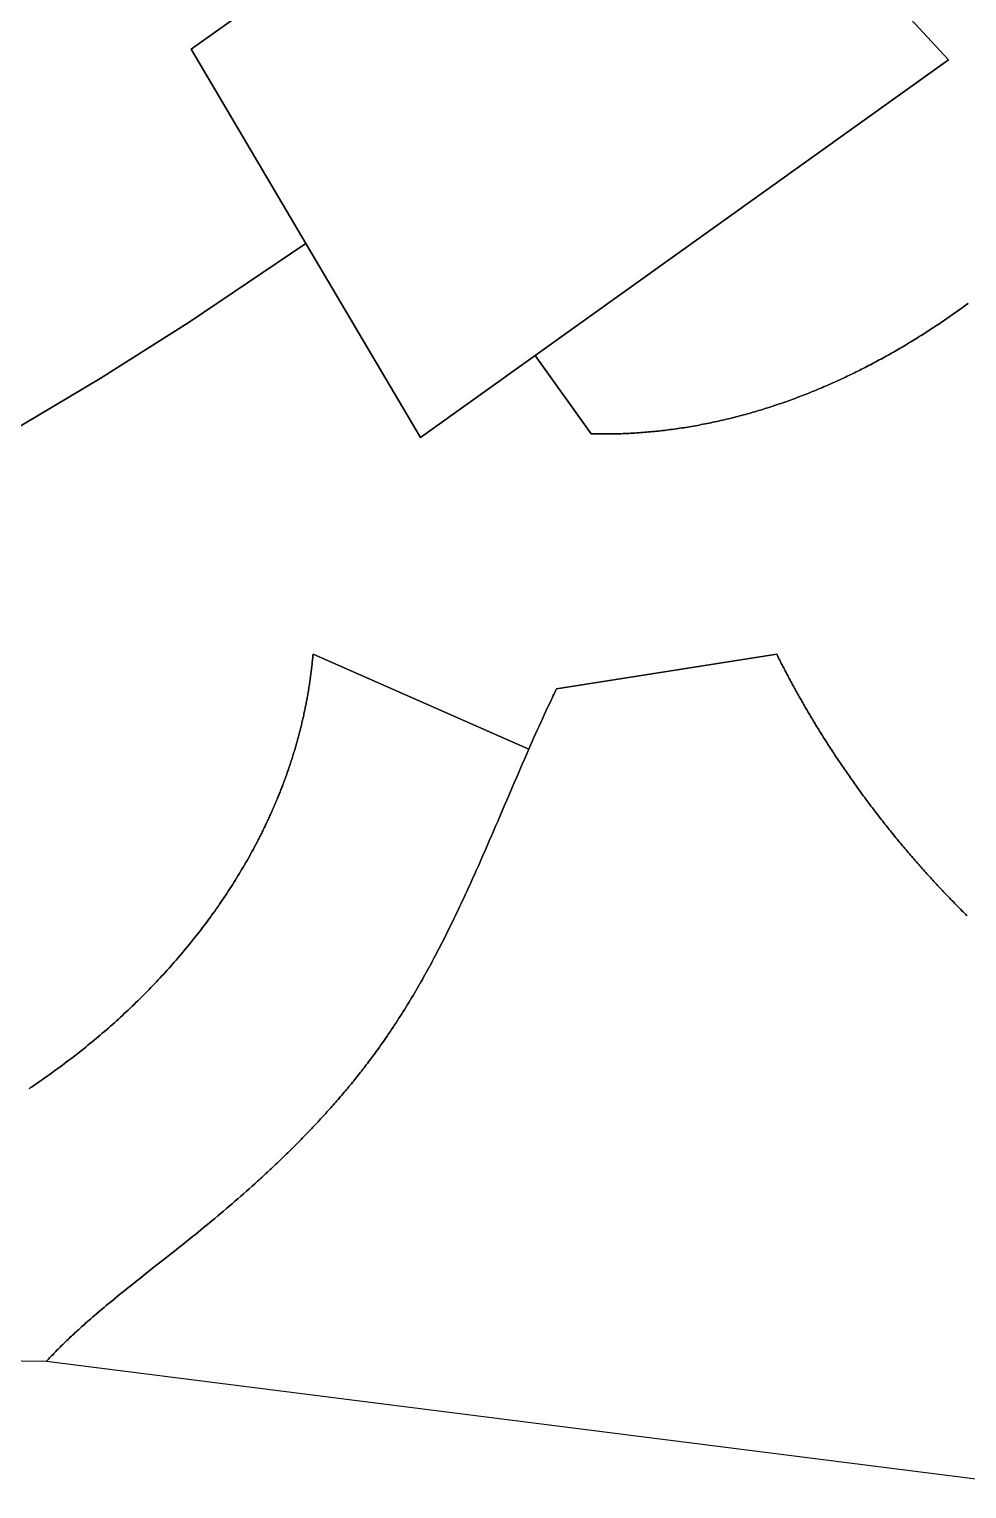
# Model space of a CAD drawing. Header units: millimetres. Extents: x 539514 to 908003, y -69769 to 203909.
# Drawn here: x 776625 to 800206, y -47941 to -11242 of the extents above; entities that cross this region are included whole.
import ezdxf

# ---------------------------------------------------------------- set-up
doc = ezdxf.new("R2010")
doc.units = ezdxf.units.MM
doc.layers.add('CLOSED_AREAS', color=7, linetype='Continuous')

msp = doc.modelspace()

# ---------------------------------------------------------------- linework, layer by layer
at = {"layer": 'CLOSED_AREAS'}
for points in [[(746534.617, -24450.098), (760323.195, -21420.633), (762650.787, -27989.857), (765905.134, -26607.681), (768314.781, -25500.498), (770696.081, -24333.6), (773047.554, -23107.715), (776133.943, -21382.77), (778410.184, -20022.273), (780651.816, -18605.467), (783584.405, -16630.328), (780697.702, -11748.011), (792044.94, -3679.641)], [(797001.332, -9043.533), (799740.984, -12008.44), (789350.933, -19448.571), (790759.934, -21416.224), (790810.121, -21417.298), (790860.283, -21418.175), (790910.421, -21418.856), (790960.535, -21419.342), (791010.624, -21419.632), (791060.688, -21419.727), (791110.728, -21419.627), (791160.742, -21419.334), (791210.731, -21418.846), (791260.694, -21418.166), (791310.631, -21417.292), (791360.543, -21416.226), (791410.428, -21414.968), (791460.287, -21413.518), (791510.12, -21411.877), (791559.926, -21410.045), (791609.705, -21408.022), (791659.457, -21405.809), (791709.182, -21403.407), (791758.879, -21400.816), (791808.549, -21398.036), (791858.191, -21395.067), (791907.804, -21391.911), (791957.39, -21388.566), (792006.947, -21385.035), (792056.476, -21381.317), (792105.976, -21377.413), (792155.447, -21373.322), (792204.889, -21369.046), (792254.302, -21364.585), (792303.685, -21359.94), (792353.038, -21355.11), (792402.362, -21350.096), (792451.655, -21344.899), (792500.918, -21339.518), (792550.151, -21333.955), (792599.353, -21328.21), (792648.524, -21322.283), (792697.664, -21316.174), (792746.773, -21309.885), (792795.851, -21303.415), (792844.897, -21296.765), (792893.911, -21289.935), (792942.894, -21282.925), (792991.844, -21275.737), (793040.762, -21268.37), (793089.647, -21260.825), (793138.5, -21253.103), (793187.319, -21245.203), (793236.106, -21237.126), (793284.859, -21228.872), (793333.579, -21220.443), (793382.266, -21211.838), (793430.918, -21203.058), (793479.536, -21194.102), (793528.121, -21184.973), (793576.67, -21175.669), (793625.186, -21166.192), (793673.666, -21156.542), (793722.111, -21146.719), (793770.522, -21136.723), (793818.897, -21126.556), (793867.236, -21116.217), (793915.54, -21105.706), (793963.808, -21095.025), (794012.039, -21084.174), (794060.235, -21073.153), (794108.394, -21061.962), (794156.516, -21050.603), (794204.601, -21039.074), (794252.65, -21027.378), (794300.661, -21015.513), (794348.635, -21003.481), (794396.571, -20991.282), (794444.469, -20978.917), (794492.33, -20966.385), (794540.152, -20953.688), (794587.936, -20940.825), (794635.681, -20927.797), (794683.388, -20914.604), (794731.055, -20901.248), (794778.684, -20887.727), (794826.273, -20874.044), (794873.823, -20860.197), (794921.333, -20846.188), (794968.803, -20832.017), (795016.233, -20817.684), (795063.623, -20803.189), (795110.973, -20788.534), (795158.282, -20773.719), (795205.55, -20758.743), (795252.777, -20743.608), (795299.963, -20728.314), (795347.108, -20712.861), (795394.211, -20697.249), (795441.272, -20681.479), (795488.291, -20665.552), (795535.268, -20649.468), (795582.203, -20633.227), (795629.096, -20616.829), (795675.946, -20600.276), (795722.752, -20583.567), (795769.516, -20566.703), (795816.237, -20549.685), (795862.914, -20532.512), (795909.547, -20515.185), (795956.137, -20497.704), (796002.683, -20480.071), (796049.184, -20462.285), (796095.641, -20444.347), (796142.054, -20426.257), (796188.422, -20408.015), (796234.745, -20389.623), (796281.022, -20371.08), (796327.255, -20352.386), (796373.442, -20333.543), (796419.583, -20314.551), (796465.678, -20295.41), (796511.727, -20276.12), (796557.73, -20256.682), (796603.687, -20237.096), (796649.597, -20217.363), (796695.46, -20197.483), (796741.276, -20177.457), (796787.045, -20157.284), (796832.766, -20136.966), (796878.44, -20116.503), (796924.066, -20095.895), (796969.645, -20075.142), (797015.175, -20054.246), (797060.656, -20033.205), (797106.09, -20012.022), (797151.474, -19990.696), (797196.81, -19969.227), (797242.096, -19947.617), (797287.333, -19925.865), (797332.521, -19903.971), (797377.659, -19881.937), (797422.748, -19859.763), (797467.786, -19837.449), (797512.774, -19814.995), (797557.711, -19792.403), (797602.599, -19769.671), (797647.435, -19746.802), (797692.22, -19723.794), (797736.954, -19700.649), (797781.637, -19677.367), (797826.268, -19653.949), (797870.848, -19630.394), (797915.376, -19606.703), (797959.851, -19582.877), (798004.274, -19558.916), (798048.645, -19534.821), (798092.963, -19510.591), (798137.229, -19486.227), (798181.441, -19461.731), (798225.6, -19437.101), (798269.706, -19412.339), (798313.758, -19387.445), (798357.756, -19362.419), (798401.7, -19337.261), (798445.59, -19311.973), (798489.426, -19286.555), (798533.207, -19261.006), (798576.934, -19235.328), (798620.605, -19209.52), (798664.222, -19183.584), (798707.783, -19157.52), (798751.289, -19131.327), (798794.739, -19105.007), (798838.133, -19078.559), (798881.471, -19051.985), (798924.753, -19025.285), (798967.978, -18998.458), (799011.147, -18971.506), (799054.259, -18944.429), (799097.314, -18917.227), (799140.312, -18889.901), (799183.252, -18862.451), (799226.135, -18834.878), (799268.96, -18807.182), (799311.728, -18779.363), (799354.437, -18751.421), (799397.088, -18723.358), (799439.68, -18695.174), (799482.214, -18666.868), (799524.688, -18638.442), (799567.104, -18609.895), (799609.461, -18581.229), (799651.758, -18552.444), (799693.995, -18523.54), (799736.173, -18494.517), (799778.29, -18465.376), (799820.348, -18436.117), (799862.345, -18406.741), (799904.281, -18377.248), (799946.157, -18347.638), (799987.972, -18317.913), (800029.725, -18288.072), (800071.418, -18258.115), (800113.049, -18228.044), (800154.618, -18197.858), (800196.125, -18167.558), (800237.57, -18137.145)], [(800237.57, -18137.145), (800196.125, -18167.558), (800154.618, -18197.858), (800113.049, -18228.044), (800071.418, -18258.115), (800029.725, -18288.072), (799987.972, -18317.913), (799946.157, -18347.638), (799904.281, -18377.248), (799862.345, -18406.741), (799820.348, -18436.117), (799778.29, -18465.376), (799736.173, -18494.517), (799693.995, -18523.54), (799651.758, -18552.444), (799609.461, -18581.229), (799567.104, -18609.895), (799524.688, -18638.442), (799482.214, -18666.868), (799439.68, -18695.174), (799397.088, -18723.358), (799354.437, -18751.421), (799311.728, -18779.363), (799268.96, -18807.182), (799226.135, -18834.878), (799183.252, -18862.451), (799140.312, -18889.901), (799097.314, -18917.227), (799054.259, -18944.429), (799011.147, -18971.506), (798967.978, -18998.458), (798924.753, -19025.285), (798881.471, -19051.985), (798838.133, -19078.559), (798794.739, -19105.007), (798751.289, -19131.327), (798707.783, -19157.52), (798664.222, -19183.584), (798620.605, -19209.52), (798576.934, -19235.328), (798533.207, -19261.006), (798489.426, -19286.555), (798445.59, -19311.973), (798401.7, -19337.261), (798357.756, -19362.419), (798313.758, -19387.445), (798269.706, -19412.339), (798225.6, -19437.101), (798181.441, -19461.731), (798137.229, -19486.227), (798092.963, -19510.591), (798048.645, -19534.821), (798004.274, -19558.916), (797959.851, -19582.877), (797915.376, -19606.703), (797870.848, -19630.394), (797826.268, -19653.949), (797781.637, -19677.367), (797736.954, -19700.649), (797692.22, -19723.794), (797647.435, -19746.802), (797602.599, -19769.671), (797557.711, -19792.403), (797512.774, -19814.995), (797467.786, -19837.449), (797422.748, -19859.763), (797377.659, -19881.937), (797332.521, -19903.971), (797287.333, -19925.865), (797242.096, -19947.617), (797196.81, -19969.227), (797151.474, -19990.696), (797106.09, -20012.022), (797060.656, -20033.205), (797015.175, -20054.246), (796969.645, -20075.142), (796924.066, -20095.895), (796878.44, -20116.503), (796832.766, -20136.966), (796787.045, -20157.284), (796741.276, -20177.457), (796695.46, -20197.483), (796649.597, -20217.363), (796603.687, -20237.096), (796557.73, -20256.682), (796511.727, -20276.12), (796465.678, -20295.41), (796419.583, -20314.551), (796373.442, -20333.543), (796327.255, -20352.386), (796281.022, -20371.08), (796234.745, -20389.623), (796188.422, -20408.015), (796142.054, -20426.257), (796095.641, -20444.347), (796049.184, -20462.285), (796002.683, -20480.071), (795956.137, -20497.704), (795909.547, -20515.185), (795862.914, -20532.512), (795816.237, -20549.685), (795769.516, -20566.703), (795722.752, -20583.567), (795675.946, -20600.276), (795629.096, -20616.829), (795582.203, -20633.227), (795535.268, -20649.468), (795488.291, -20665.552), (795441.272, -20681.479), (795394.211, -20697.249), (795347.108, -20712.861), (795299.963, -20728.314), (795252.777, -20743.608), (795205.55, -20758.743), (795158.282, -20773.719), (795110.973, -20788.534), (795063.623, -20803.189), (795016.233, -20817.684), (794968.803, -20832.017), (794921.333, -20846.188), (794873.823, -20860.197), (794826.273, -20874.044), (794778.684, -20887.727), (794731.055, -20901.248), (794683.388, -20914.604), (794635.681, -20927.797), (794587.936, -20940.825), (794540.152, -20953.688), (794492.33, -20966.385), (794444.469, -20978.917), (794396.571, -20991.282), (794348.635, -21003.481), (794300.661, -21015.513), (794252.65, -21027.378), (794204.601, -21039.074), (794156.516, -21050.603), (794108.394, -21061.962), (794060.235, -21073.153), (794012.039, -21084.174), (793963.808, -21095.025), (793915.54, -21105.706), (793867.236, -21116.217), (793818.897, -21126.556), (793770.522, -21136.723), (793722.111, -21146.719), (793673.666, -21156.542), (793625.186, -21166.192), (793576.67, -21175.669), (793528.121, -21184.973), (793479.536, -21194.102), (793430.918, -21203.058), (793382.266, -21211.838), (793333.579, -21220.443), (793284.859, -21228.872), (793236.106, -21237.126), (793187.319, -21245.203), (793138.5, -21253.103), (793089.647, -21260.825), (793040.762, -21268.37), (792991.844, -21275.737), (792942.894, -21282.925), (792893.911, -21289.935), (792844.897, -21296.765), (792795.851, -21303.415), (792746.773, -21309.885), (792697.664, -21316.174), (792648.524, -21322.283), (792599.353, -21328.21), (792550.151, -21333.955), (792500.918, -21339.518), (792451.655, -21344.899), (792402.362, -21350.096), (792353.038, -21355.11), (792303.685, -21359.94), (792254.302, -21364.585), (792204.889, -21369.046), (792155.447, -21373.322), (792105.976, -21377.413), (792056.476, -21381.317), (792006.947, -21385.035), (791957.39, -21388.566), (791907.804, -21391.911), (791858.191, -21395.067), (791808.549, -21398.036), (791758.879, -21400.816), (791709.182, -21403.407), (791659.457, -21405.809), (791609.705, -21408.022), (791559.926, -21410.045), (791510.12, -21411.877), (791460.287, -21413.518), (791410.428, -21414.968), (791360.543, -21416.226), (791310.631, -21417.292), (791260.694, -21418.166), (791210.731, -21418.846), (791160.742, -21419.334), (791110.728, -21419.627), (791060.688, -21419.727), (791010.624, -21419.632), (790960.535, -21419.342), (790910.421, -21418.856), (790860.283, -21418.175), (790810.121, -21417.298), (790759.934, -21416.224), (789350.933, -19448.571), (786470.325, -21511.322), (783584.405, -16630.328), (780651.816, -18605.467), (778410.184, -20022.273), (776133.943, -21382.77)], [(756073.287, -44443.493), (777060.166, -44734.978), (777085.794, -44707.161), (777111.581, -44679.384), (777137.528, -44651.647), (777163.631, -44623.948), (777189.891, -44596.288), (777216.305, -44568.665), (777242.872, -44541.079), (777269.591, -44513.529), (777296.459, -44486.014), (777323.477, -44458.534), (777350.641, -44431.088), (777377.952, -44403.675), (777405.406, -44376.294), (777433.004, -44348.945), (777460.743, -44321.628), (777488.621, -44294.341), (777516.639, -44267.083), (777544.793, -44239.855), (777573.083, -44212.654), (777601.507, -44185.482), (777630.064, -44158.336), (777658.753, -44131.217), (777687.571, -44104.123), (777716.517, -44077.054), (777745.591, -44050.009), (777774.789, -44022.987), (777804.112, -43995.988), (777833.558, -43969.011), (777863.125, -43942.056), (777892.811, -43915.121), (777922.616, -43888.205), (777952.537, -43861.309), (777982.574, -43834.432), (778012.725, -43807.572), (778042.988, -43780.73), (778073.363, -43753.904), (778103.847, -43727.093), (778134.439, -43700.298), (778165.138, -43673.516), (778195.942, -43646.749), (778226.849, -43619.994), (778257.859, -43593.251), (778320.181, -43539.8), (778382.895, -43486.389), (778445.989, -43433.012), (778509.452, -43379.665), (778573.272, -43326.341), (778637.438, -43273.035), (778701.938, -43219.741), (778766.761, -43166.454), (778831.895, -43113.168), (778897.328, -43059.878), (778963.049, -43006.577), (779029.047, -42953.26), (779095.309, -42899.922), (779161.824, -42846.557), (779228.581, -42793.16), (779295.568, -42739.724), (779362.774, -42686.244), (779430.186, -42632.715), (779497.794, -42579.131), (779633.548, -42471.775), (779769.945, -42364.132), (780044.296, -42147.803), (780182.064, -42039.027), (780320.105, -41929.785), (780389.198, -41874.974), (780458.324, -41820.03), (780527.473, -41764.947), (780596.631, -41709.719), (780665.788, -41654.341), (780734.931, -41598.806), (780804.051, -41543.11), (780873.134, -41487.247), (780942.169, -41431.211), (781011.145, -41374.996), (781080.05, -41318.597), (781148.872, -41262.009), (781221.839, -41201.717), (781294.694, -41141.204), (781367.431, -41080.47), (781440.045, -41019.516), (781512.53, -40958.34), (781584.88, -40896.943), (781657.089, -40835.324), (781729.152, -40773.483), (781801.063, -40711.42), (781872.816, -40649.134), (781944.405, -40586.625), (782015.824, -40523.893), (782087.069, -40460.938), (782158.132, -40397.759), (782229.009, -40334.356), (782299.693, -40270.728), (782334.961, -40238.831), (782370.178, -40206.877), (782405.345, -40174.866), (782440.46, -40142.8), (782475.522, -40110.677), (782510.532, -40078.499), (782545.487, -40046.263), (782580.388, -40013.972), (782615.233, -39981.624), (782650.022, -39949.219), (782684.755, -39916.758), (782719.429, -39884.241), (782754.046, -39851.667), (782788.604, -39819.036), (782823.102, -39786.349), (782857.54, -39753.605), (782891.916, -39720.805), (782926.231, -39687.948), (782960.483, -39655.034), (782994.672, -39622.063), (783028.796, -39589.035), (783062.857, -39555.951), (783096.851, -39522.81), (783130.78, -39489.612), (783164.641, -39456.357), (783198.435, -39423.045), (783232.161, -39389.676), (783265.817, -39356.249), (783299.404, -39322.766), (783332.92, -39289.226), (783366.365, -39255.628), (783399.738, -39221.974), (783433.039, -39188.262), (783466.266, -39154.493), (783499.418, -39120.666), (783532.497, -39086.783), (783565.499, -39052.842), (783598.425, -39018.843), (783631.275, -38984.787), (783664.046, -38950.674), (783696.739, -38916.503), (783729.353, -38882.275), (783761.887, -38847.989), (783794.341, -38813.645), (783826.713, -38779.244), (783859.003, -38744.785), (783891.21, -38710.269), (783923.334, -38675.694), (783955.374, -38641.062), (783987.328, -38606.373), (784019.197, -38571.625), (784050.98, -38536.819), (784082.676, -38501.956), (784114.283, -38467.035), (784145.803, -38432.055), (784177.232, -38397.018), (784208.572, -38361.923), (784239.822, -38326.769), (784270.98, -38291.558), (784302.045, -38256.288), (784333.018, -38220.96), (784363.897, -38185.574), (784394.682, -38150.13), (784425.372, -38114.627), (784455.966, -38079.066), (784486.464, -38043.447), (784516.865, -38007.769), (784547.167, -37972.033), (784577.371, -37936.239), (784607.476, -37900.386), (784637.48, -37864.474), (784667.384, -37828.504), (784697.186, -37792.476), (784726.886, -37756.389), (784756.483, -37720.243), (784785.977, -37684.038), (784815.366, -37647.775), (784844.649, -37611.453), (784873.827, -37575.072), (784902.899, -37538.632), (784931.863, -37502.134), (784960.719, -37465.577), (784989.466, -37428.96), (785018.104, -37392.285), (785046.632, -37355.551), (785075.049, -37318.757), (785103.354, -37281.905), (785131.547, -37244.994), (785159.626, -37208.023), (785187.592, -37170.993), (785215.444, -37133.904), (785243.18, -37096.756), (785270.801, -37059.549), (785298.304, -37022.282), (785325.691, -36984.956), (785352.959, -36947.571), (785392.781, -36892.571), (785432.349, -36837.446), (785471.666, -36782.195), (785510.733, -36726.82), (785549.554, -36671.322), (785588.131, -36615.703), (785626.465, -36559.964), (785664.56, -36504.106), (785702.418, -36448.132), (785740.04, -36392.041), (785777.43, -36335.836), (785814.59, -36279.517), (785851.522, -36223.087), (785888.228, -36166.547), (785924.711, -36109.897), (785960.974, -36053.14), (785997.017, -35996.276), (786032.845, -35939.307), (786068.459, -35882.234), (786103.862, -35825.06), (786139.056, -35767.784), (786174.043, -35710.408), (786208.825, -35652.935), (786243.406, -35595.364), (786277.787, -35537.698), (786311.971, -35479.937), (786345.96, -35422.084), (786379.757, -35364.139), (786413.363, -35306.104), (786446.782, -35247.981), (786480.015, -35189.77), (786513.065, -35131.472), (786545.934, -35073.09), (786578.625, -35014.625), (786611.14, -34956.078), (786643.481, -34897.45), (786675.651, -34838.742), (786707.652, -34779.957), (786739.487, -34721.095), (786771.157, -34662.158), (786802.665, -34603.147), (786834.014, -34544.064), (786865.206, -34484.909), (786896.243, -34425.684), (786927.128, -34366.391), (786957.862, -34307.031), (786988.449, -34247.605), (787018.89, -34188.115), (787049.189, -34128.562), (787079.346, -34068.947), (787109.366, -34009.271), (787139.249, -33949.537), (787168.999, -33889.745), (787198.618, -33829.896), (787228.108, -33769.993), (787257.471, -33710.036), (787286.711, -33650.027), (787315.828, -33589.967), (787344.826, -33529.857), (787373.707, -33469.7), (787402.474, -33409.495), (787431.127, -33349.245), (787459.671, -33288.951), (787488.108, -33228.614), (787516.439, -33168.236), (787544.667, -33107.818), (787572.795, -33047.361), (787600.824, -32986.867), (787628.758, -32926.337), (787656.598, -32865.772), (787684.347, -32805.174), (787712.007, -32744.544), (787739.58, -32683.883), (787767.07, -32623.193), (787794.478, -32562.476), (787821.807, -32501.731), (787849.059, -32440.962), (787876.236, -32380.169), (787930.375, -32258.517), (787984.245, -32136.786), (788037.863, -32014.987), (788091.249, -31893.131), (788144.421, -31771.228), (788197.398, -31649.29), (788250.2, -31527.327), (788302.844, -31405.35), (788355.351, -31283.37), (788407.738, -31161.397), (788460.025, -31039.444), (788564.372, -30795.636), (788668.544, -30552.032), (788772.692, -30308.719), (788824.804, -30187.199), (788876.966, -30065.784), (788929.198, -29944.485), (788981.518, -29823.313), (789033.945, -29702.279), (789086.498, -29581.393), (789139.195, -29460.667), (789192.057, -29340.111), (783764.308, -26954.428), (783761.454, -26986.825), (783758.511, -27019.203), (783755.48, -27051.563), (783752.359, -27083.904), (783749.151, -27116.227), (783745.853, -27148.531), (783742.468, -27180.816), (783738.994, -27213.083), (783735.432, -27245.33), (783731.783, -27277.558), (783728.046, -27309.768), (783724.221, -27341.958), (783720.308, -27374.129), (783716.308, -27406.28), (783712.221, -27438.413), (783708.047, -27470.526), (783703.786, -27502.619), (783699.438, -27534.693), (783695.003, -27566.747), (783690.482, -27598.781), (783685.874, -27630.796), (783681.18, -27662.791), (783676.4, -27694.765), (783671.533, -27726.72), (783666.581, -27758.655), (783661.543, -27790.57), (783656.419, -27822.464), (783651.21, -27854.338), (783645.915, -27886.192), (783640.535, -27918.025), (783635.07, -27949.838), (783629.52, -27981.63), (783623.885, -28013.402), (783618.165, -28045.152), (783612.361, -28076.882), (783606.472, -28108.592), (783600.498, -28140.28), (783594.441, -28171.947), (783588.299, -28203.593), (783582.074, -28235.218), (783575.764, -28266.822), (783569.371, -28298.405), (783562.894, -28329.966), (783556.334, -28361.506), (783549.69, -28393.024), (783542.964, -28424.521), (783536.154, -28455.996), (783529.261, -28487.449), (783522.285, -28518.88), (783515.227, -28550.29), (783508.086, -28581.678), (783500.863, -28613.044), (783493.558, -28644.387), (783486.17, -28675.709), (783478.7, -28707.008), (783471.149, -28738.285), (783463.515, -28769.54), (783455.8, -28800.772), (783448.004, -28831.981), (783440.126, -28863.169), (783432.167, -28894.333), (783424.127, -28925.475), (783416.006, -28956.594), (783407.804, -28987.69), (783399.521, -29018.763), (783391.158, -29049.813), (783382.714, -29080.84), (783374.19, -29111.844), (783365.586, -29142.825), (783356.901, -29173.783), (783348.137, -29204.717), (783339.293, -29235.627), (783330.369, -29266.515), (783321.366, -29297.378), (783312.283, -29328.218), (783303.121, -29359.034), (783293.88, -29389.827), (783284.56, -29420.595), (783275.161, -29451.34), (783265.683, -29482.061), (783256.127, -29512.757), (783246.492, -29543.43), (783236.778, -29574.078), (783226.987, -29604.702), (783217.117, -29635.302), (783207.17, -29665.877), (783197.144, -29696.428), (783187.041, -29726.954), (783176.86, -29757.455), (783166.602, -29787.932), (783156.266, -29818.384), (783145.853, -29848.811), (783135.364, -29879.213), (783124.797, -29909.59), (783114.153, -29939.942), (783103.433, -29970.269), (783092.636, -30000.571), (783081.763, -30030.847), (783070.813, -30061.098), (783059.788, -30091.324), (783048.686, -30121.524), (783037.508, -30151.699), (783026.255, -30181.848), (783014.926, -30211.971), (783003.522, -30242.069), (782992.042, -30272.14), (782980.487, -30302.186), (782968.857, -30332.205), (782957.151, -30362.199), (782945.371, -30392.167), (782933.517, -30422.108), (782921.587, -30452.023), (782909.583, -30481.911), (782897.505, -30511.774), (782885.353, -30541.609), (782873.127, -30571.418), (782860.826, -30601.201), (782848.452, -30630.957), (782836.004, -30660.685), (782823.483, -30690.388), (782810.888, -30720.063), (782798.22, -30749.711), (782785.479, -30779.332), (782772.665, -30808.926), (782759.778, -30838.493), (782746.818, -30868.032), (782733.785, -30897.544), (782720.68, -30927.029), (782707.503, -30956.486), (782694.253, -30985.916), (782680.932, -31015.318), (782667.538, -31044.692), (782654.072, -31074.039), (782640.535, -31103.357), (782626.926, -31132.648), (782613.246, -31161.911), (782599.494, -31191.145), (782585.672, -31220.352), (782571.778, -31249.53), (782557.813, -31278.68), (782543.777, -31307.802), (782529.671, -31336.895), (782515.494, -31365.96), (782501.247, -31394.996), (782486.929, -31424.004), (782472.541, -31452.982), (782458.084, -31481.933), (782443.556, -31510.854), (782428.959, -31539.746), (782414.291, -31568.609), (782399.555, -31597.443), (782384.749, -31626.248), (782354.93, -31683.771), (782324.834, -31741.176), (782294.464, -31798.463), (782263.82, -31855.631), (782232.903, -31912.681), (782201.714, -31969.61), (782170.255, -32026.42), (782138.526, -32083.108), (782106.529, -32139.675), (782074.263, -32196.12), (782041.732, -32252.443), (782008.935, -32308.642), (781975.873, -32364.718), (781942.548, -32420.67), (781908.961, -32476.496), (781875.112, -32532.198), (781841.003, -32587.773), (781806.635, -32643.222), (781772.008, -32698.543), (781737.125, -32753.737), (781701.985, -32808.803), (781666.59, -32863.74), (781630.942, -32918.547), (781595.04, -32973.225), (781558.886, -33027.772), (781522.482, -33082.187), (781485.828, -33136.471), (781448.925, -33190.623), (781411.774, -33244.642), (781374.376, -33298.528), (781336.733, -33352.28), (781298.845, -33405.897), (781260.714, -33459.379), (781222.34, -33512.725), (781183.724, -33565.935), (781144.868, -33619.008), (781105.773, -33671.944), (781066.439, -33724.742), (781026.868, -33777.401), (780987.061, -33829.922), (780947.018, -33882.302), (780906.742, -33934.543), (780866.232, -33986.642), (780825.49, -34038.6), (780784.517, -34090.416), (780743.314, -34142.09), (780701.882, -34193.62), (780660.222, -34245.007), (780618.335, -34296.25), (780576.223, -34347.347), (780533.885, -34398.3), (780491.324, -34449.106), (780448.54, -34499.766), (780405.534, -34550.279), (780362.308, -34600.644), (780318.862, -34650.861), (780275.198, -34700.929), (780231.316, -34750.847), (780187.218, -34800.616), (780142.904, -34850.234), (780098.376, -34899.701), (780053.635, -34949.017), (780008.681, -34998.18), (779963.516, -35047.19), (779918.141, -35096.047), (779872.557, -35144.75), (779826.764, -35193.299), (779780.765, -35241.692), (779734.56, -35289.93), (779688.149, -35338.011), (779641.535, -35385.936), (779594.718, -35433.703), (779547.698, -35481.313), (779500.479, -35528.764), (779453.059, -35576.055), (779405.441, -35623.188), (779357.625, -35670.159), (779309.612, -35716.97), (779261.404, -35763.62), (779213.001, -35810.108), (779164.405, -35856.433), (779115.616, -35902.595), (779066.636, -35948.594), (779017.465, -35994.428), (778968.105, -36040.097), (778918.557, -36085.601), (778868.822, -36130.94), (778818.9, -36176.111), (778768.793, -36221.116), (778718.502, -36265.953), (778668.029, -36310.621), (778617.373, -36355.121), (778566.536, -36399.452), (778515.519, -36443.612), (778464.323, -36487.602), (778412.949, -36531.421), (778361.399, -36575.069), (778309.673, -36618.544), (778257.772, -36661.846), (778205.697, -36704.975), (778153.45, -36747.93), (778101.031, -36790.71), (778048.442, -36833.316), (777995.683, -36875.746), (777942.756, -36917.999), (777889.661, -36960.076), (777836.4, -37001.975), (777782.974, -37043.697), (777729.383, -37085.24), (777675.629, -37126.604), (777621.713, -37167.788), (777567.635, -37208.792), (777513.398, -37249.615), (777459.001, -37290.257), (777404.447, -37330.717), (777349.735, -37370.994), (777294.868, -37411.089), (777239.845, -37451), (777184.669, -37490.726), (777129.34, -37530.268), (777073.859, -37569.624), (777018.228, -37608.795), (776962.447, -37647.779), (776906.517, -37686.576), (776850.439, -37725.185), (776794.215, -37763.606), (776737.846, -37801.838), (776681.332, -37839.881), (776624.675, -37877.734)], [(776624.675, -37877.734), (776681.332, -37839.881), (776737.846, -37801.838), (776794.215, -37763.606), (776850.439, -37725.185), (776906.517, -37686.576), (776962.447, -37647.779), (777018.228, -37608.795), (777073.859, -37569.624), (777129.34, -37530.268), (777184.669, -37490.726), (777239.845, -37451), (777294.868, -37411.089), (777349.735, -37370.994), (777404.447, -37330.717), (777459.001, -37290.257), (777513.398, -37249.615), (777567.635, -37208.792), (777621.713, -37167.788), (777675.629, -37126.604), (777729.383, -37085.24), (777782.974, -37043.697), (777836.4, -37001.975), (777889.661, -36960.076), (777942.756, -36917.999), (777995.683, -36875.746), (778048.442, -36833.316), (778101.031, -36790.71), (778153.45, -36747.93), (778205.697, -36704.975), (778257.772, -36661.846), (778309.673, -36618.544), (778361.399, -36575.069), (778412.949, -36531.421), (778464.323, -36487.602), (778515.519, -36443.612), (778566.536, -36399.452), (778617.373, -36355.121), (778668.029, -36310.621), (778718.502, -36265.953), (778768.793, -36221.116), (778818.9, -36176.111), (778868.822, -36130.94), (778918.557, -36085.601), (778968.105, -36040.097), (779017.465, -35994.428), (779066.636, -35948.594), (779115.616, -35902.595), (779164.405, -35856.433), (779213.001, -35810.108), (779261.404, -35763.62), (779309.612, -35716.97), (779357.625, -35670.159), (779405.441, -35623.188), (779453.059, -35576.055), (779500.479, -35528.764), (779547.698, -35481.313), (779594.718, -35433.703), (779641.535, -35385.936), (779688.149, -35338.011), (779734.56, -35289.93), (779780.765, -35241.692), (779826.764, -35193.299), (779872.557, -35144.75), (779918.141, -35096.047), (779963.516, -35047.19), (780008.681, -34998.18), (780053.635, -34949.017), (780098.376, -34899.701), (780142.904, -34850.234), (780187.218, -34800.616), (780231.316, -34750.847), (780275.198, -34700.929), (780318.862, -34650.861), (780362.308, -34600.644), (780405.534, -34550.279), (780448.54, -34499.766), (780491.324, -34449.106), (780533.885, -34398.3), (780576.223, -34347.347), (780618.335, -34296.25), (780660.222, -34245.007), (780701.882, -34193.62), (780743.314, -34142.09), (780784.517, -34090.416), (780825.49, -34038.6), (780866.232, -33986.642), (780906.742, -33934.543), (780947.018, -33882.302), (780987.061, -33829.922), (781026.868, -33777.401), (781066.439, -33724.742), (781105.773, -33671.944), (781144.868, -33619.008), (781183.724, -33565.935), (781222.34, -33512.725), (781260.714, -33459.379), (781298.845, -33405.897), (781336.733, -33352.28), (781374.376, -33298.528), (781411.774, -33244.642), (781448.925, -33190.623), (781485.828, -33136.471), (781522.482, -33082.187), (781558.886, -33027.772), (781595.04, -32973.225), (781630.942, -32918.547), (781666.59, -32863.74), (781701.985, -32808.803), (781737.125, -32753.737), (781772.008, -32698.543), (781806.635, -32643.222), (781841.003, -32587.773), (781875.112, -32532.198), (781908.961, -32476.496), (781942.548, -32420.67), (781975.873, -32364.718), (782008.935, -32308.642), (782041.732, -32252.443), (782074.263, -32196.12), (782106.529, -32139.675), (782138.526, -32083.108), (782170.255, -32026.42), (782201.714, -31969.61), (782232.903, -31912.681), (782263.82, -31855.631), (782294.464, -31798.463), (782324.834, -31741.176), (782354.93, -31683.771), (782384.749, -31626.248), (782399.555, -31597.443), (782414.291, -31568.609), (782428.959, -31539.746), (782443.556, -31510.854), (782458.084, -31481.933), (782472.541, -31452.982), (782486.929, -31424.004), (782501.247, -31394.996), (782515.494, -31365.96), (782529.671, -31336.895), (782543.777, -31307.802), (782557.813, -31278.68), (782571.778, -31249.53), (782585.672, -31220.352), (782599.494, -31191.145), (782613.246, -31161.911), (782626.926, -31132.648), (782640.535, -31103.357), (782654.072, -31074.039), (782667.538, -31044.692), (782680.932, -31015.318), (782694.253, -30985.916), (782707.503, -30956.486), (782720.68, -30927.029), (782733.785, -30897.544), (782746.818, -30868.032), (782759.778, -30838.493), (782772.665, -30808.926), (782785.479, -30779.332), (782798.22, -30749.711), (782810.888, -30720.063), (782823.483, -30690.388), (782836.004, -30660.685), (782848.452, -30630.957), (782860.826, -30601.201), (782873.127, -30571.418), (782885.353, -30541.609), (782897.505, -30511.774), (782909.583, -30481.911), (782921.587, -30452.023), (782933.517, -30422.108), (782945.371, -30392.167), (782957.151, -30362.199), (782968.857, -30332.205), (782980.487, -30302.186), (782992.042, -30272.14), (783003.522, -30242.069), (783014.926, -30211.971), (783026.255, -30181.848), (783037.508, -30151.699), (783048.686, -30121.524), (783059.788, -30091.324), (783070.813, -30061.098), (783081.763, -30030.847), (783092.636, -30000.571), (783103.433, -29970.269), (783114.153, -29939.942), (783124.797, -29909.59), (783135.364, -29879.213), (783145.853, -29848.811), (783156.266, -29818.384), (783166.602, -29787.932), (783176.86, -29757.455), (783187.041, -29726.954), (783197.144, -29696.428), (783207.17, -29665.877), (783217.117, -29635.302), (783226.987, -29604.702), (783236.778, -29574.078), (783246.492, -29543.43), (783256.127, -29512.757), (783265.683, -29482.061), (783275.161, -29451.34), (783284.56, -29420.595), (783293.88, -29389.827), (783303.121, -29359.034), (783312.283, -29328.218), (783321.366, -29297.378), (783330.369, -29266.515), (783339.293, -29235.627), (783348.137, -29204.717), (783356.901, -29173.783), (783365.586, -29142.825), (783374.19, -29111.844), (783382.714, -29080.84), (783391.158, -29049.813), (783399.521, -29018.763), (783407.804, -28987.69), (783416.006, -28956.594), (783424.127, -28925.475), (783432.167, -28894.333), (783440.126, -28863.169), (783448.004, -28831.981), (783455.8, -28800.772), (783463.515, -28769.54), (783471.149, -28738.285), (783478.7, -28707.008), (783486.17, -28675.709), (783493.558, -28644.387), (783500.863, -28613.044), (783508.086, -28581.678), (783515.227, -28550.29), (783522.285, -28518.88), (783529.261, -28487.449), (783536.154, -28455.996), (783542.964, -28424.521), (783549.69, -28393.024), (783556.334, -28361.506), (783562.894, -28329.966), (783569.371, -28298.405), (783575.764, -28266.822), (783582.074, -28235.218), (783588.299, -28203.593), (783594.441, -28171.947), (783600.498, -28140.28), (783606.472, -28108.592), (783612.361, -28076.882), (783618.165, -28045.152), (783623.885, -28013.402), (783629.52, -27981.63), (783635.07, -27949.838), (783640.535, -27918.025), (783645.915, -27886.192), (783651.21, -27854.338), (783656.419, -27822.464), (783661.543, -27790.57), (783666.581, -27758.655), (783671.533, -27726.72), (783676.4, -27694.765), (783681.18, -27662.791), (783685.874, -27630.796), (783690.482, -27598.781), (783695.003, -27566.747), (783699.438, -27534.693), (783703.786, -27502.619), (783708.047, -27470.526), (783712.221, -27438.413), (783716.308, -27406.28), (783720.308, -27374.129), (783724.221, -27341.958), (783728.046, -27309.768), (783731.783, -27277.558), (783735.432, -27245.33), (783738.994, -27213.083), (783742.468, -27180.816), (783745.853, -27148.531), (783749.151, -27116.227), (783752.359, -27083.904), (783755.48, -27051.563), (783758.511, -27019.203), (783761.454, -26986.825), (783764.308, -26954.428), (789192.057, -29340.111), (789234.133, -29244.574), (789276.334, -29149.156), (789318.668, -29053.863), (789361.146, -28958.701), (789403.777, -28863.674), (789446.569, -28768.788), (789489.533, -28674.049), (789532.678, -28579.461), (789576.013, -28485.031), (789619.548, -28390.764), (789663.292, -28296.665), (789707.255, -28202.739), (789751.446, -28108.993), (789773.63, -28062.188), (789795.874, -28015.43), (789818.18, -27968.72), (789840.549, -27922.058), (789862.982, -27875.445), (789885.481, -27828.881), (795423.685, -26954.428), (795442.992, -26993.121), (795462.376, -27031.788), (795481.837, -27070.429), (795501.374, -27109.043), (795520.989, -27147.63), (795540.68, -27186.191), (795560.448, -27224.724), (795580.291, -27263.23), (795600.212, -27301.709), (795620.208, -27340.16), (795640.28, -27378.583), (795660.428, -27416.979), (795680.652, -27455.347), (795700.952, -27493.686), (795721.327, -27531.997), (795741.777, -27570.28), (795762.303, -27608.534), (795782.904, -27646.759), (795803.579, -27684.955), (795824.33, -27723.122), (795845.155, -27761.26), (795866.055, -27799.368), (795887.03, -27837.447), (795908.078, -27875.495), (795929.201, -27913.514), (795950.399, -27951.503), (795971.67, -27989.462), (795993.015, -28027.39), (796014.434, -28065.288), (796035.926, -28103.154), (796057.492, -28140.99), (796079.131, -28178.795), (796100.844, -28216.569), (796122.629, -28254.311), (796144.488, -28292.022), (796166.419, -28329.701), (796188.423, -28367.348), (796210.5, -28404.964), (796232.65, -28442.547), (796254.871, -28480.097), (796277.165, -28517.616), (796299.531, -28555.101), (796321.969, -28592.554), (796344.479, -28629.974), (796367.061, -28667.36), (796389.714, -28704.714), (796412.439, -28742.034), (796435.235, -28779.32), (796458.103, -28816.573), (796481.041, -28853.791), (796504.051, -28890.976), (796527.131, -28928.126), (796550.282, -28965.242), (796573.504, -29002.323), (796596.796, -29039.37), (796620.159, -29076.382), (796643.592, -29113.358), (796667.095, -29150.3), (796690.668, -29187.206), (796714.311, -29224.076), (796738.023, -29260.911), (796761.806, -29297.71), (796785.657, -29334.474), (796809.579, -29371.2), (796833.569, -29407.891), (796857.629, -29444.545), (796881.757, -29481.163), (796905.954, -29517.743), (796930.221, -29554.287), (796954.555, -29590.794), (796978.959, -29627.263), (797003.43, -29663.695), (797027.97, -29700.089), (797052.578, -29736.445), (797077.254, -29772.764), (797101.998, -29809.045), (797126.81, -29845.287), (797151.689, -29881.491), (797176.636, -29917.656), (797201.65, -29953.783), (797226.732, -29989.87), (797251.88, -30025.919), (797277.096, -30061.929), (797302.378, -30097.899), (797327.728, -30133.829), (797353.143, -30169.72), (797378.626, -30205.572), (797404.174, -30241.383), (797429.789, -30277.154), (797455.471, -30312.884), (797481.218, -30348.575), (797507.031, -30384.224), (797532.909, -30419.833), (797558.854, -30455.401), (797584.864, -30490.927), (797610.939, -30526.413), (797637.08, -30561.857), (797663.285, -30597.259), (797689.556, -30632.62), (797715.891, -30667.939), (797742.292, -30703.216), (797768.757, -30738.45), (797795.286, -30773.642), (797821.88, -30808.792), (797848.538, -30843.899), (797875.26, -30878.963), (797902.047, -30913.984), (797928.897, -30948.961), (797955.811, -30983.896), (797982.788, -31018.787), (798009.829, -31053.634), (798036.934, -31088.437), (798064.101, -31123.197), (798091.332, -31157.912), (798118.626, -31192.583), (798145.983, -31227.21), (798173.402, -31261.792), (798200.884, -31296.329), (798228.429, -31330.821), (798256.036, -31365.268), (798283.705, -31399.67), (798311.437, -31434.026), (798339.23, -31468.337), (798367.086, -31502.602), (798395.003, -31536.821), (798422.981, -31570.995), (798451.022, -31605.122), (798479.123, -31639.202), (798507.286, -31673.236), (798535.51, -31707.223), (798563.795, -31741.164), (798592.141, -31775.057), (798620.548, -31808.904), (798649.015, -31842.703), (798677.543, -31876.454), (798706.131, -31910.158), (798734.78, -31943.814), (798763.489, -31977.422), (798792.257, -32010.982), (798821.086, -32044.493), (798849.974, -32077.956), (798878.922, -32111.371), (798907.93, -32144.737), (798936.997, -32178.053), (798966.123, -32211.321), (798995.308, -32244.54), (799024.552, -32277.709), (799053.856, -32310.828), (799083.218, -32343.898), (799112.638, -32376.918), (799142.117, -32409.888), (799171.655, -32442.807), (799201.251, -32475.677), (799230.905, -32508.495), (799260.617, -32541.263), (799290.387, -32573.98), (799320.214, -32606.647), (799350.1, -32639.262), (799380.042, -32671.825), (799410.043, -32704.338), (799440.1, -32736.798), (799470.215, -32769.207), (799500.386, -32801.564), (799530.615, -32833.868), (799560.9, -32866.121), (799591.242, -32898.321), (799621.641, -32930.468), (799652.096, -32962.563), (799682.607, -32994.604), (799713.174, -33026.593), (799743.798, -33058.528), (799774.477, -33090.41), (799805.212, -33122.238), (799836.002, -33154.013), (799866.849, -33185.734), (799897.75, -33217.401), (799928.707, -33249.013), (799959.719, -33280.571), (799990.786, -33312.075), (800021.908, -33343.524), (800053.085, -33374.918), (800084.316, -33406.257), (800115.602, -33437.541), (800146.942, -33468.77), (800178.337, -33499.943), (800209.786, -33531.061)], [(800209.786, -33531.061), (800178.337, -33499.943), (800146.942, -33468.77), (800115.602, -33437.541), (800084.316, -33406.257), (800053.085, -33374.918), (800021.908, -33343.524), (799990.786, -33312.075), (799959.719, -33280.571), (799928.707, -33249.013), (799897.75, -33217.401), (799866.849, -33185.734), (799836.002, -33154.013), (799805.212, -33122.238), (799774.477, -33090.41), (799743.798, -33058.528), (799713.174, -33026.593), (799682.607, -32994.604), (799652.096, -32962.563), (799621.641, -32930.468), (799591.242, -32898.321), (799560.9, -32866.121), (799530.615, -32833.868), (799500.386, -32801.564), (799470.215, -32769.207), (799440.1, -32736.798), (799410.043, -32704.338), (799380.042, -32671.825), (799350.1, -32639.262), (799320.214, -32606.647), (799290.387, -32573.98), (799260.617, -32541.263), (799230.905, -32508.495), (799201.251, -32475.677), (799171.655, -32442.807), (799142.117, -32409.888), (799112.638, -32376.918), (799083.218, -32343.898), (799053.856, -32310.828), (799024.552, -32277.709), (798995.308, -32244.54), (798966.123, -32211.321), (798936.997, -32178.053), (798907.93, -32144.737), (798878.922, -32111.371), (798849.974, -32077.956), (798821.086, -32044.493), (798792.257, -32010.982), (798763.489, -31977.422), (798734.78, -31943.814), (798706.131, -31910.158), (798677.543, -31876.454), (798649.015, -31842.703), (798620.548, -31808.904), (798592.141, -31775.057), (798563.795, -31741.164), (798535.51, -31707.223), (798507.286, -31673.236), (798479.123, -31639.202), (798451.022, -31605.122), (798422.981, -31570.995), (798395.003, -31536.821), (798367.086, -31502.602), (798339.23, -31468.337), (798311.437, -31434.026), (798283.705, -31399.67), (798256.036, -31365.268), (798228.429, -31330.821), (798200.884, -31296.329), (798173.402, -31261.792), (798145.983, -31227.21), (798118.626, -31192.583), (798091.332, -31157.912), (798064.101, -31123.197), (798036.934, -31088.437), (798009.829, -31053.634), (797982.788, -31018.787), (797955.811, -30983.896), (797928.897, -30948.961), (797902.047, -30913.984), (797875.26, -30878.963), (797848.538, -30843.899), (797821.88, -30808.792), (797795.286, -30773.642), (797768.757, -30738.45), (797742.292, -30703.216), (797715.891, -30667.939), (797689.556, -30632.62), (797663.285, -30597.259), (797637.08, -30561.857), (797610.939, -30526.413), (797584.864, -30490.927), (797558.854, -30455.401), (797532.909, -30419.833), (797507.031, -30384.224), (797481.218, -30348.575), (797455.471, -30312.884), (797429.789, -30277.154), (797404.174, -30241.383), (797378.626, -30205.572), (797353.143, -30169.72), (797327.728, -30133.829), (797302.378, -30097.899), (797277.096, -30061.929), (797251.88, -30025.919), (797226.732, -29989.87), (797201.65, -29953.783), (797176.636, -29917.656), (797151.689, -29881.491), (797126.81, -29845.287), (797101.998, -29809.045), (797077.254, -29772.764), (797052.578, -29736.445), (797027.97, -29700.089), (797003.43, -29663.695), (796978.959, -29627.263), (796954.555, -29590.794), (796930.221, -29554.287), (796905.954, -29517.743), (796881.757, -29481.163), (796857.629, -29444.545), (796833.569, -29407.891), (796809.579, -29371.2), (796785.657, -29334.474), (796761.806, -29297.71), (796738.023, -29260.911), (796714.311, -29224.076), (796690.668, -29187.206), (796667.095, -29150.3), (796643.592, -29113.358), (796620.159, -29076.382), (796596.796, -29039.37), (796573.504, -29002.323), (796550.282, -28965.242), (796527.131, -28928.126), (796504.051, -28890.976), (796481.041, -28853.791), (796458.103, -28816.573), (796435.235, -28779.32), (796412.439, -28742.034), (796389.714, -28704.714), (796367.061, -28667.36), (796344.479, -28629.974), (796321.969, -28592.554), (796299.531, -28555.101), (796277.165, -28517.616), (796254.871, -28480.097), (796232.65, -28442.547), (796210.5, -28404.964), (796188.423, -28367.348), (796166.419, -28329.701), (796144.488, -28292.022), (796122.629, -28254.311), (796100.844, -28216.569), (796079.131, -28178.795), (796057.492, -28140.99), (796035.926, -28103.154), (796014.434, -28065.288), (795993.015, -28027.39), (795971.67, -27989.462), (795950.399, -27951.503), (795929.201, -27913.514), (795908.078, -27875.495), (795887.03, -27837.447), (795866.055, -27799.368), (795845.155, -27761.26), (795824.33, -27723.122), (795803.579, -27684.955), (795782.904, -27646.759), (795762.303, -27608.534), (795741.777, -27570.28), (795721.327, -27531.997), (795700.952, -27493.686), (795680.652, -27455.347), (795660.428, -27416.979), (795640.28, -27378.583), (795620.208, -27340.16), (795600.212, -27301.709), (795580.291, -27263.23), (795560.448, -27224.724), (795540.68, -27186.191), (795520.989, -27147.63), (795501.374, -27109.043), (795481.837, -27070.429), (795462.376, -27031.788), (795442.992, -26993.121), (795423.685, -26954.428), (789885.481, -27828.881), (789862.982, -27875.445), (789840.549, -27922.058), (789818.18, -27968.72), (789795.874, -28015.43), (789773.63, -28062.188), (789751.446, -28108.993), (789707.255, -28202.739), (789663.292, -28296.665), (789619.548, -28390.764), (789576.013, -28485.031), (789532.678, -28579.461), (789489.533, -28674.049), (789446.569, -28768.788), (789403.777, -28863.674), (789361.146, -28958.701), (789318.668, -29053.863), (789276.334, -29149.156), (789234.133, -29244.574), (789192.057, -29340.111), (789139.195, -29460.667), (789086.498, -29581.393), (789033.945, -29702.279), (788981.518, -29823.313), (788929.198, -29944.485), (788876.966, -30065.784), (788824.804, -30187.199), (788772.692, -30308.719), (788668.544, -30552.032), (788564.372, -30795.636), (788460.025, -31039.444), (788407.738, -31161.397), (788355.351, -31283.37), (788302.844, -31405.35), (788250.2, -31527.327), (788197.398, -31649.29), (788144.421, -31771.228), (788091.249, -31893.131), (788037.863, -32014.987), (787984.245, -32136.786), (787930.375, -32258.517), (787876.236, -32380.169), (787849.059, -32440.962), (787821.807, -32501.731), (787794.478, -32562.476), (787767.07, -32623.193), (787739.58, -32683.883), (787712.007, -32744.544), (787684.347, -32805.174), (787656.598, -32865.772), (787628.758, -32926.337), (787600.824, -32986.867), (787572.795, -33047.361), (787544.667, -33107.818), (787516.439, -33168.236), (787488.108, -33228.614), (787459.671, -33288.951), (787431.127, -33349.245), (787402.474, -33409.495), (787373.707, -33469.7), (787344.826, -33529.857), (787315.828, -33589.967), (787286.711, -33650.027), (787257.471, -33710.036), (787228.108, -33769.993), (787198.618, -33829.896), (787168.999, -33889.745), (787139.249, -33949.537), (787109.366, -34009.271), (787079.346, -34068.947), (787049.189, -34128.562), (787018.89, -34188.115), (786988.449, -34247.605), (786957.862, -34307.031), (786927.128, -34366.391), (786896.243, -34425.684), (786865.206, -34484.909), (786834.014, -34544.064), (786802.665, -34603.147), (786771.157, -34662.158), (786739.487, -34721.095), (786707.652, -34779.957), (786675.651, -34838.742), (786643.481, -34897.45), (786611.14, -34956.078), (786578.625, -35014.625), (786545.934, -35073.09), (786513.065, -35131.472), (786480.015, -35189.77), (786446.782, -35247.981), (786413.363, -35306.104), (786379.757, -35364.139), (786345.96, -35422.084), (786311.971, -35479.937), (786277.787, -35537.698), (786243.406, -35595.364), (786208.825, -35652.935), (786174.043, -35710.408), (786139.056, -35767.784), (786103.862, -35825.06), (786068.459, -35882.234), (786032.845, -35939.307), (785997.017, -35996.276), (785960.974, -36053.14), (785924.711, -36109.897), (785888.228, -36166.547), (785851.522, -36223.087), (785814.59, -36279.517), (785777.43, -36335.836), (785740.04, -36392.041), (785702.418, -36448.132), (785664.56, -36504.106), (785626.465, -36559.964), (785588.131, -36615.703), (785549.554, -36671.322), (785510.733, -36726.82), (785471.666, -36782.195), (785432.349, -36837.446), (785392.781, -36892.571), (785352.959, -36947.571), (785325.691, -36984.956), (785298.304, -37022.282), (785270.801, -37059.549), (785243.18, -37096.756), (785215.444, -37133.904), (785187.592, -37170.993), (785159.626, -37208.023), (785131.547, -37244.994), (785103.354, -37281.905), (785075.049, -37318.757), (785046.632, -37355.551), (785018.104, -37392.285), (784989.466, -37428.96), (784960.719, -37465.577), (784931.863, -37502.134), (784902.899, -37538.632), (784873.827, -37575.072), (784844.649, -37611.453), (784815.366, -37647.775), (784785.977, -37684.038), (784756.483, -37720.243), (784726.886, -37756.389), (784697.186, -37792.476), (784667.384, -37828.504), (784637.48, -37864.474), (784607.476, -37900.386), (784577.371, -37936.239), (784547.167, -37972.033), (784516.865, -38007.769), (784486.464, -38043.447), (784455.966, -38079.066), (784425.372, -38114.627), (784394.682, -38150.13), (784363.897, -38185.574), (784333.018, -38220.96), (784302.045, -38256.288), (784270.98, -38291.558), (784239.822, -38326.769), (784208.572, -38361.923), (784177.232, -38397.018), (784145.803, -38432.055), (784114.283, -38467.035), (784082.676, -38501.956), (784050.98, -38536.819), (784019.197, -38571.625), (783987.328, -38606.373), (783955.374, -38641.062), (783923.334, -38675.694), (783891.21, -38710.269), (783859.003, -38744.785), (783826.713, -38779.244), (783794.341, -38813.645), (783761.887, -38847.989), (783729.353, -38882.275), (783696.739, -38916.503), (783664.046, -38950.674), (783631.275, -38984.787), (783598.425, -39018.843), (783565.499, -39052.842), (783532.497, -39086.783), (783499.418, -39120.666), (783466.266, -39154.493), (783433.039, -39188.262), (783399.738, -39221.974), (783366.365, -39255.628), (783332.92, -39289.226), (783299.404, -39322.766), (783265.817, -39356.249), (783232.161, -39389.676), (783198.435, -39423.045), (783164.641, -39456.357), (783130.78, -39489.612), (783096.851, -39522.81), (783062.857, -39555.951), (783028.796, -39589.035), (782994.672, -39622.063), (782960.483, -39655.034), (782926.231, -39687.948), (782891.916, -39720.805), (782857.54, -39753.605), (782823.102, -39786.349), (782788.604, -39819.036), (782754.046, -39851.667), (782719.429, -39884.241), (782684.755, -39916.758), (782650.022, -39949.219), (782615.233, -39981.624), (782580.388, -40013.972), (782545.487, -40046.263), (782510.532, -40078.499), (782475.522, -40110.677), (782440.46, -40142.8), (782405.345, -40174.866), (782370.178, -40206.877), (782334.961, -40238.831), (782299.693, -40270.728), (782229.009, -40334.356), (782158.132, -40397.759), (782087.069, -40460.938), (782015.824, -40523.893), (781944.405, -40586.625), (781872.816, -40649.134), (781801.063, -40711.42), (781729.152, -40773.483), (781657.089, -40835.324), (781584.88, -40896.943), (781512.53, -40958.34), (781440.045, -41019.516), (781367.431, -41080.47), (781294.694, -41141.204), (781221.839, -41201.717), (781148.872, -41262.009), (781080.05, -41318.597), (781011.145, -41374.996), (780942.169, -41431.211), (780873.134, -41487.247), (780804.051, -41543.11), (780734.931, -41598.806), (780665.788, -41654.341), (780596.631, -41709.719), (780527.473, -41764.947), (780458.324, -41820.03), (780389.198, -41874.974), (780320.105, -41929.785), (780182.064, -42039.027), (780044.296, -42147.803), (779769.945, -42364.132), (779633.548, -42471.775), (779497.794, -42579.131), (779430.186, -42632.715), (779362.774, -42686.244), (779295.568, -42739.724), (779228.581, -42793.16), (779161.824, -42846.557), (779095.309, -42899.922), (779029.047, -42953.26), (778963.049, -43006.577), (778897.328, -43059.878), (778831.895, -43113.168), (778766.761, -43166.454), (778701.938, -43219.741), (778637.438, -43273.035), (778573.272, -43326.341), (778509.452, -43379.665), (778445.989, -43433.012), (778382.895, -43486.389), (778320.181, -43539.8), (778257.859, -43593.251), (778226.849, -43619.994), (778195.942, -43646.749), (778165.138, -43673.516), (778134.439, -43700.298), (778103.847, -43727.093), (778073.363, -43753.904), (778042.988, -43780.73), (778012.725, -43807.572), (777982.574, -43834.432), (777952.537, -43861.309), (777922.616, -43888.205), (777892.811, -43915.121), (777863.125, -43942.056), (777833.558, -43969.011), (777804.112, -43995.988), (777774.789, -44022.987), (777745.591, -44050.009), (777716.517, -44077.054), (777687.571, -44104.123), (777658.753, -44131.217), (777630.064, -44158.336), (777601.507, -44185.482), (777573.083, -44212.654), (777544.793, -44239.855), (777516.639, -44267.083), (777488.621, -44294.341), (777460.743, -44321.628), (777433.004, -44348.945), (777405.406, -44376.294), (777377.952, -44403.675), (777350.641, -44431.088), (777323.477, -44458.534), (777296.459, -44486.014), (777269.591, -44513.529), (777242.872, -44541.079), (777216.305, -44568.665), (777189.891, -44596.288), (777163.631, -44623.948), (777137.528, -44651.647), (777111.581, -44679.384), (777085.794, -44707.161), (777060.166, -44734.978), (802419.311, -47941.307)]]:
    msp.add_lwpolyline(points, dxfattribs=at)
msp.add_lwpolyline([(792044.94, -3679.641), (780697.702, -11748.011), (783584.405, -16630.328), (786470.325, -21511.322), (789350.933, -19448.571), (799740.984, -12008.44), (797001.332, -9043.533), (795275.013, -7175.287)], close=True, dxfattribs=at)

doc.saveas('drawing.dxf')
